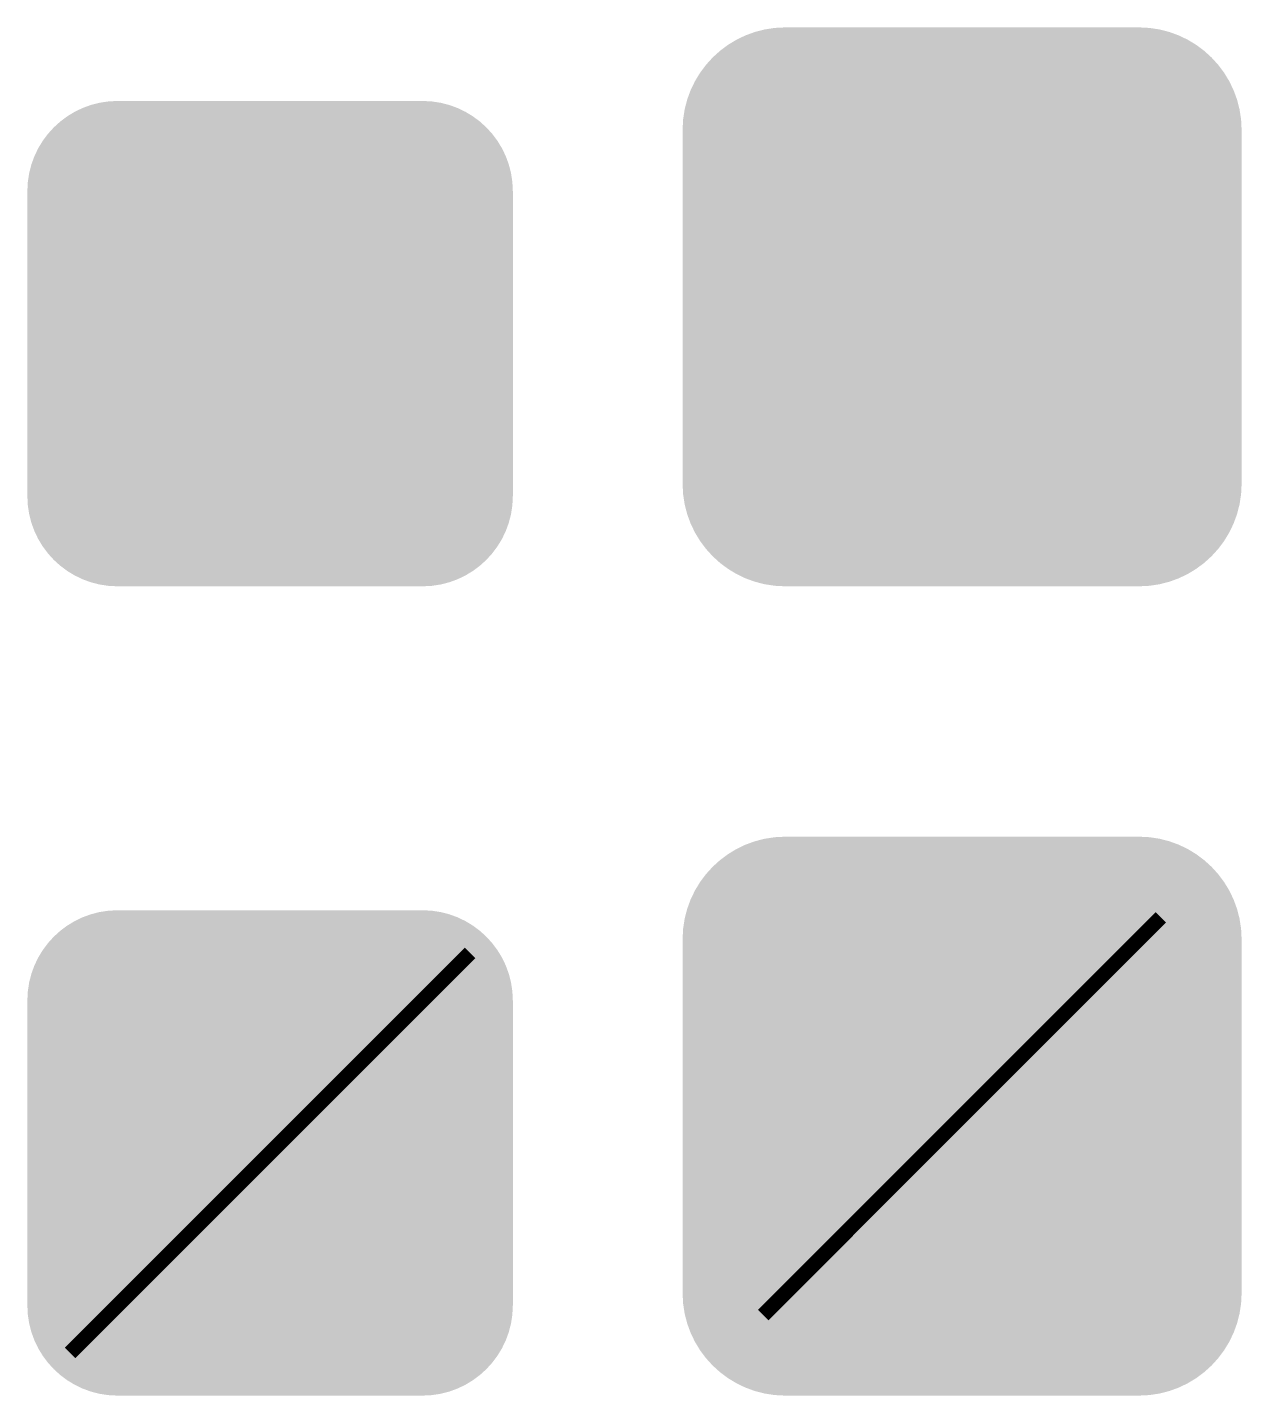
# Model space of a CAD drawing. Header units: millimetres. Extents: x 5277 to 6029, y 2052 to 2709.
# Drawn here: x 5277 to 5293.5, y 2359.63 to 2378.23 of the extents above; entities that cross this region are included whole.
import ezdxf

# ---------------------------------------------------------------- set-up
doc = ezdxf.new("R2010")
doc.units = ezdxf.units.MM
doc.layers.add('Education', color=7, linetype='CONTINUOUS', true_color=0x000000)

# ---------------------------------------------------------------- blocks, each defined once
blk = doc.blocks.new('602010114_рек_мз')
at = {"layer": 'Education', "linetype": 'Continuous'}
h = blk.add_hatch(color=256, dxfattribs=at)
edge = h.paths.add_edge_path()
edge.add_spline(control_points=[(0, 0), (0, 0.675), (0.55, 1.225), (1.225, 1.225)], knot_values=[-1, -1, -1, -1, 0, 0, 0, 0], degree=3, periodic=0)
edge.add_line((1.225, 1.225), (5.372, 1.225))
edge.add_spline(control_points=[(5.372, 1.225), (6.047, 1.225), (6.598, 0.675), (6.598, 0)], knot_values=[-1, -1, -1, -1, 0, 0, 0, 0], degree=3, periodic=0)
edge.add_line((6.598, 0), (6.598, -4.147))
edge.add_spline(control_points=[(6.598, -4.147), (6.598, -4.822), (6.047, -5.372), (5.372, -5.372)], knot_values=[-1, -1, -1, -1, 0, 0, 0, 0], degree=3, periodic=0)
edge.add_line((5.372, -5.372), (1.225, -5.372))
edge.add_spline(control_points=[(1.225, -5.372), (0.55, -5.372), (0, -4.822), (0, -4.147)], knot_values=[-1, -1, -1, -1, 0, 0, 0, 0], degree=3, periodic=0)
edge.add_line((0, -4.147), (0, 0))
edge = h.paths.add_edge_path(flags=16)
edge.add_spline(control_points=[(0.313, -4.147), (0.313, -4.652), (0.72, -5.059), (1.225, -5.059)], knot_values=[-1, -1, -1, -1, 0, 0, 0, 0], degree=3, periodic=0)
edge.add_line((1.225, -5.059), (5.372, -5.059))
edge.add_spline(control_points=[(5.372, -5.059), (5.878, -5.059), (6.285, -4.652), (6.285, -4.147)], knot_values=[-1, -1, -1, -1, 0, 0, 0, 0], degree=3, periodic=0)
edge.add_line((6.285, -4.147), (6.285, 0))
edge.add_spline(control_points=[(6.285, 0), (6.285, 0.505), (5.878, 0.912), (5.372, 0.912)], knot_values=[-1, -1, -1, -1, 0, 0, 0, 0], degree=3, periodic=0)
edge.add_line((5.372, 0.912), (1.225, 0.912))
edge.add_spline(control_points=[(1.225, 0.912), (0.72, 0.912), (0.313, 0.505), (0.313, 0)], knot_values=[-1, -1, -1, -1, 0, 0, 0, 0], degree=3, periodic=0)
edge.add_line((0.313, 0), (0.313, -4.147))
at = {"layer": 'Education', "linetype": 'Continuous', "true_color": 0xffff00}
h = blk.add_hatch(color=2, dxfattribs=at)
edge = h.paths.add_edge_path()
edge.add_line((0.313, 0), (0.313, -4.147))
edge.add_spline(control_points=[(0.313, -4.147), (0.313, -4.652), (0.72, -5.059), (1.225, -5.059)], knot_values=[-1, -1, -1, -1, 0, 0, 0, 0], degree=3, periodic=0)
edge.add_line((1.225, -5.059), (5.372, -5.059))
edge.add_spline(control_points=[(5.372, -5.059), (5.878, -5.059), (6.285, -4.652), (6.285, -4.147)], knot_values=[-1, -1, -1, -1, 0, 0, 0, 0], degree=3, periodic=0)
edge.add_line((6.285, -4.147), (6.285, 0))
edge.add_spline(control_points=[(6.285, 0), (6.285, 0.505), (5.878, 0.912), (5.372, 0.912)], knot_values=[-1, -1, -1, -1, 0, 0, 0, 0], degree=3, periodic=0)
edge.add_line((5.372, 0.912), (1.225, 0.912))
edge.add_spline(control_points=[(1.225, 0.912), (0.72, 0.912), (0.313, 0.505), (0.313, 0)], knot_values=[-1, -1, -1, -1, 0, 0, 0, 0], degree=3, periodic=0)
at = {"layer": 'Education', "linetype": 'Continuous'}
h = blk.add_hatch(color=256, dxfattribs=at)
h.paths.add_polyline_path([(3.251, -0.126), (3.251, -0.092), (3.275, -0.058), (3.3, -0.058), (3.325, -0.058), (3.349, -0.092), (3.349, -0.126), (3.349, -0.86), (3.905, -0.873), (4.855, -1.278), (5.25, -1.672), (5.645, -2.065), (6.052, -3.014), (6.065, -3.569), (6.065, -3.631), (6.065, -3.835), (0.523, -3.835), (0.523, -3.563), (0.535, -3.005), (0.944, -2.054), (1.341, -1.663), (1.737, -1.271), (2.692, -0.87), (3.251, -0.86), (3.251, -0.644), (3.226, -0.651), (3.173, -0.657), (3.146, -0.657), (3.143, -0.657), (3.14, -0.657), (3.112, -0.657), (3.039, -0.646), (2.995, -0.635), (2.95, -0.624), (2.887, -0.613), (2.868, -0.613), (2.84, -0.613), (2.782, -0.629), (2.751, -0.644), (2.717, -0.663), (2.683, -0.681), (2.683, -0.188), (2.695, -0.188), (2.782, -0.163), (2.797, -0.157), (2.837, -0.151), (2.862, -0.151), (2.871, -0.151), (2.88, -0.151), (2.883, -0.151), (2.887, -0.151), (2.911, -0.151), (2.979, -0.158), (3.022, -0.166), (3.065, -0.174), (3.127, -0.181), (3.146, -0.181), (3.149, -0.181), (3.152, -0.181), (3.161, -0.181), (3.186, -0.18), (3.201, -0.178), (3.217, -0.177), (3.241, -0.175), (3.251, -0.175)])
h.paths.add_polyline_path([(5.059, -1.823), (4.692, -1.465), (3.809, -1.107), (3.294, -1.107), (2.779, -1.107), (1.896, -1.465), (1.529, -1.823), (1.162, -2.181), (0.782, -3.054), (0.77, -3.569), (2.59, -3.569), (2.59, -2.23), (3.997, -2.23), (3.997, -3.569), (5.818, -3.569), (5.805, -3.054), (5.426, -2.181)], flags=16)
h.paths.add_polyline_path([(4.219, -2.218), (5.139, -2.218), (5.139, -3.137), (4.219, -3.137)], flags=0)
h.paths.add_polyline_path([(4.435, -2.434), (4.435, -2.915), (4.917, -2.915), (4.917, -2.434)], flags=0)
h.paths.add_polyline_path([(1.455, -2.218), (2.368, -2.218), (2.368, -3.137), (1.455, -3.137)], flags=0)
h.paths.add_polyline_path([(1.671, -2.434), (1.671, -2.915), (2.152, -2.915), (2.152, -2.434)], flags=0)
h.paths.add_polyline_path([(2.831, -2.471), (2.831, -3.569), (3.757, -3.569), (3.757, -2.471)], flags=16)
h.paths.add_polyline_path([(3.251, -0.28), (3.244, -0.283), (3.214, -0.286), (3.189, -0.286), (3.161, -0.286), (3.079, -0.279), (3.025, -0.271), (2.971, -0.263), (2.902, -0.256), (2.887, -0.256), (2.883, -0.256), (2.877, -0.256), (2.874, -0.256), (2.871, -0.256), (2.868, -0.256), (2.85, -0.256), (2.806, -0.262), (2.782, -0.268), (2.782, -0.521), (2.794, -0.518), (2.834, -0.515), (2.862, -0.515), (2.865, -0.515), (2.87, -0.513), (2.871, -0.512), (2.873, -0.51), (2.874, -0.509), (2.902, -0.509), (2.974, -0.519), (3.019, -0.53), (3.064, -0.541), (3.124, -0.552), (3.14, -0.552), (3.143, -0.552), (3.146, -0.552), (3.17, -0.552), (3.223, -0.546), (3.251, -0.539)], flags=16)
h.paths.add_polyline_path([(0.523, -4.112), (0.523, -3.872), (6.065, -3.872), (6.065, -4.112)])
blk = doc.blocks.new('602010114_рек_рз')
at = {"layer": 'Education', "linetype": 'Continuous'}
h = blk.add_hatch(color=256, dxfattribs=at)
edge = h.paths.add_edge_path()
edge.add_spline(control_points=[(-0.095, -0.169), (-0.095, 0.599), (0.531, 1.225), (1.3, 1.225)], knot_values=[-1, -1, -1, -1, 0, 0, 0, 0], degree=3, periodic=0)
edge.add_line((1.3, 1.225), (6.108, 1.225))
edge.add_spline(control_points=[(6.108, 1.225), (6.877, 1.225), (7.503, 0.599), (7.503, -0.169)], knot_values=[-1, -1, -1, -1, 0, 0, 0, 0], degree=3, periodic=0)
edge.add_line((7.503, -0.169), (7.503, -4.978))
edge.add_spline(control_points=[(7.503, -4.978), (7.503, -5.747), (6.877, -6.372), (6.108, -6.372)], knot_values=[-1, -1, -1, -1, 0, 0, 0, 0], degree=3, periodic=0)
edge.add_line((6.108, -6.372), (1.3, -6.372))
edge.add_spline(control_points=[(1.3, -6.372), (0.531, -6.372), (-0.095, -5.747), (-0.095, -4.978)], knot_values=[-1, -1, -1, -1, 0, 0, 0, 0], degree=3, periodic=0)
edge.add_line((-0.095, -4.978), (-0.095, -0.169))
edge = h.paths.add_edge_path(flags=16)
edge.add_spline(control_points=[(0.218, -4.978), (0.218, -5.577), (0.701, -6.059), (1.3, -6.059)], knot_values=[-1, -1, -1, -1, 0, 0, 0, 0], degree=3, periodic=0)
edge.add_line((1.3, -6.059), (6.108, -6.059))
edge.add_spline(control_points=[(6.108, -6.059), (6.707, -6.059), (7.19, -5.577), (7.19, -4.978)], knot_values=[-1, -1, -1, -1, 0, 0, 0, 0], degree=3, periodic=0)
edge.add_line((7.19, -4.978), (7.19, -0.169))
edge.add_spline(control_points=[(7.19, -0.169), (7.19, 0.43), (6.707, 0.912), (6.108, 0.912)], knot_values=[-1, -1, -1, -1, 0, 0, 0, 0], degree=3, periodic=0)
edge.add_line((6.108, 0.912), (1.3, 0.912))
edge.add_spline(control_points=[(1.3, 0.912), (0.701, 0.912), (0.218, 0.43), (0.218, -0.169)], knot_values=[-1, -1, -1, -1, 0, 0, 0, 0], degree=3, periodic=0)
edge.add_line((0.218, -0.169), (0.218, -4.978))
at = {"layer": 'Education', "linetype": 'Continuous', "true_color": 0xffff00}
h = blk.add_hatch(color=2, dxfattribs=at)
edge = h.paths.add_edge_path()
edge.add_spline(control_points=[(0.218, -4.978), (0.218, -5.577), (0.701, -6.059), (1.3, -6.059)], knot_values=[-1, -1, -1, -1, 0, 0, 0, 0], degree=3, periodic=0)
edge.add_line((1.3, -6.059), (6.108, -6.059))
edge.add_spline(control_points=[(6.108, -6.059), (6.707, -6.059), (7.19, -5.577), (7.19, -4.978)], knot_values=[-1, -1, -1, -1, 0, 0, 0, 0], degree=3, periodic=0)
edge.add_line((7.19, -4.978), (7.19, -0.169))
edge.add_spline(control_points=[(7.19, -0.169), (7.19, 0.43), (6.707, 0.912), (6.108, 0.912)], knot_values=[-1, -1, -1, -1, 0, 0, 0, 0], degree=3, periodic=0)
edge.add_line((6.108, 0.912), (1.3, 0.912))
edge.add_spline(control_points=[(1.3, 0.912), (0.701, 0.912), (0.218, 0.43), (0.218, -0.169)], knot_values=[-1, -1, -1, -1, 0, 0, 0, 0], degree=3, periodic=0)
edge.add_line((0.218, -0.169), (0.218, -4.978))
at = {"layer": 'Education', "linetype": 'Continuous'}
h = blk.add_hatch(color=256, dxfattribs=at)
edge = h.paths.add_edge_path()
edge.add_line((0.426, -0.513), (0.426, -4.634))
edge.add_spline(control_points=[(0.426, -4.634), (0.426, -5.305), (0.973, -5.852), (1.644, -5.852)], knot_values=[0, 0, 0, 0, 1, 1, 1, 1], degree=3, periodic=0)
edge.add_line((1.644, -5.852), (5.765, -5.852))
edge.add_spline(control_points=[(5.765, -5.852), (6.435, -5.852), (6.983, -5.305), (6.983, -4.634)], knot_values=[0, 0, 0, 0, 1, 1, 1, 1], degree=3, periodic=0)
edge.add_line((6.983, -4.634), (6.983, -0.513))
edge.add_spline(control_points=[(6.983, -0.513), (6.983, 0.158), (6.435, 0.705), (5.765, 0.705)], knot_values=[0, 0, 0, 0, 1, 1, 1, 1], degree=3, periodic=0)
edge.add_line((5.765, 0.705), (1.644, 0.705))
edge.add_spline(control_points=[(1.644, 0.705), (0.973, 0.705), (0.426, 0.158), (0.426, -0.513)], knot_values=[0, 0, 0, 0, 1, 1, 1, 1], degree=3, periodic=0)
edge = h.paths.add_edge_path(flags=16)
edge.add_spline(control_points=[(0.737, -4.634), (0.737, -5.136), (1.142, -5.541), (1.644, -5.541)], knot_values=[-1, -1, -1, -1, 0, 0, 0, 0], degree=3, periodic=0)
edge.add_line((1.644, -5.541), (5.765, -5.541))
edge.add_spline(control_points=[(5.765, -5.541), (6.267, -5.541), (6.671, -5.136), (6.671, -4.634)], knot_values=[-1, -1, -1, -1, 0, 0, 0, 0], degree=3, periodic=0)
edge.add_line((6.671, -4.634), (6.671, -0.513))
edge.add_spline(control_points=[(6.671, -0.513), (6.671, -0.011), (6.267, 0.394), (5.765, 0.394)], knot_values=[-1, -1, -1, -1, 0, 0, 0, 0], degree=3, periodic=0)
edge.add_line((5.765, 0.394), (1.644, 0.394))
edge.add_spline(control_points=[(1.644, 0.394), (1.142, 0.394), (0.737, -0.011), (0.737, -0.513)], knot_values=[-1, -1, -1, -1, 0, 0, 0, 0], degree=3, periodic=0)
edge.add_line((0.737, -0.513), (0.737, -4.634))
h = blk.add_hatch(color=256, dxfattribs=at)
h.paths.add_polyline_path([(3.637, -0.639), (3.637, -0.605), (3.662, -0.571), (3.687, -0.571), (3.711, -0.571), (3.736, -0.605), (3.736, -0.639), (3.736, -1.373), (4.291, -1.386), (5.242, -1.791), (5.637, -2.185), (6.032, -2.578), (6.439, -3.527), (6.451, -4.082), (6.451, -4.144), (6.451, -4.348), (0.91, -4.348), (0.91, -4.076), (0.922, -3.518), (1.331, -2.567), (1.727, -2.176), (2.124, -1.784), (3.079, -1.383), (3.637, -1.373), (3.637, -1.157), (3.613, -1.163), (3.56, -1.17), (3.532, -1.17), (3.529, -1.17), (3.526, -1.17), (3.498, -1.17), (3.426, -1.159), (3.381, -1.148), (3.336, -1.137), (3.273, -1.126), (3.255, -1.126), (3.227, -1.126), (3.168, -1.142), (3.137, -1.157), (3.103, -1.176), (3.07, -1.194), (3.07, -0.701), (3.082, -0.701), (3.168, -0.676), (3.184, -0.67), (3.224, -0.664), (3.248, -0.664), (3.258, -0.664), (3.267, -0.664), (3.27, -0.664), (3.273, -0.664), (3.298, -0.664), (3.366, -0.671), (3.409, -0.679), (3.452, -0.687), (3.514, -0.694), (3.532, -0.694), (3.535, -0.694), (3.539, -0.694), (3.548, -0.694), (3.572, -0.693), (3.588, -0.691), (3.603, -0.69), (3.628, -0.688), (3.637, -0.688)])
h.paths.add_polyline_path([(5.445, -2.336), (5.078, -1.978), (4.196, -1.62), (3.68, -1.62), (3.165, -1.62), (2.283, -1.978), (1.916, -2.336), (1.548, -2.694), (1.169, -3.567), (1.156, -4.082), (2.977, -4.082), (2.977, -2.743), (4.384, -2.743), (4.384, -4.082), (6.204, -4.082), (6.192, -3.567), (5.813, -2.694)], flags=16)
h.paths.add_polyline_path([(4.606, -2.731), (5.526, -2.731), (5.526, -3.65), (4.606, -3.65)], flags=0)
h.paths.add_polyline_path([(4.822, -2.947), (4.822, -3.428), (5.303, -3.428), (5.303, -2.947)], flags=0)
h.paths.add_polyline_path([(1.841, -2.731), (2.755, -2.731), (2.755, -3.65), (1.841, -3.65)], flags=0)
h.paths.add_polyline_path([(2.057, -2.947), (2.057, -3.428), (2.539, -3.428), (2.539, -2.947)], flags=0)
h.paths.add_polyline_path([(3.218, -2.984), (3.218, -4.082), (4.143, -4.082), (4.143, -2.984)], flags=16)
h.paths.add_polyline_path([(3.637, -0.793), (3.631, -0.796), (3.6, -0.799), (3.576, -0.799), (3.548, -0.799), (3.466, -0.792), (3.412, -0.784), (3.358, -0.776), (3.289, -0.769), (3.273, -0.769), (3.27, -0.769), (3.264, -0.769), (3.261, -0.769), (3.258, -0.769), (3.255, -0.769), (3.236, -0.769), (3.193, -0.775), (3.168, -0.781), (3.168, -1.034), (3.181, -1.031), (3.221, -1.028), (3.248, -1.028), (3.252, -1.028), (3.256, -1.026), (3.258, -1.025), (3.259, -1.023), (3.261, -1.022), (3.289, -1.022), (3.361, -1.032), (3.406, -1.043), (3.451, -1.054), (3.511, -1.065), (3.526, -1.065), (3.529, -1.065), (3.532, -1.065), (3.557, -1.065), (3.609, -1.059), (3.637, -1.052)], flags=16)
h.paths.add_polyline_path([(0.91, -4.625), (0.91, -4.385), (6.451, -4.385), (6.451, -4.625)])
blk = doc.blocks.new('602010114_ликв_мз')
at = {"layer": 'Education', "linetype": 'Continuous'}
h = blk.add_hatch(color=256, dxfattribs=at)
edge = h.paths.add_edge_path()
edge.add_spline(control_points=[(0, 0), (0, 0.675), (0.55, 1.225), (1.225, 1.225)], knot_values=[-1, -1, -1, -1, 0, 0, 0, 0], degree=3, periodic=0)
edge.add_line((1.225, 1.225), (5.372, 1.225))
edge.add_spline(control_points=[(5.372, 1.225), (6.047, 1.225), (6.598, 0.675), (6.598, 0)], knot_values=[-1, -1, -1, -1, 0, 0, 0, 0], degree=3, periodic=0)
edge.add_line((6.598, 0), (6.598, -4.147))
edge.add_spline(control_points=[(6.598, -4.147), (6.598, -4.822), (6.047, -5.372), (5.372, -5.372)], knot_values=[-1, -1, -1, -1, 0, 0, 0, 0], degree=3, periodic=0)
edge.add_line((5.372, -5.372), (1.225, -5.372))
edge.add_spline(control_points=[(1.225, -5.372), (0.55, -5.372), (0, -4.822), (0, -4.147)], knot_values=[-1, -1, -1, -1, 0, 0, 0, 0], degree=3, periodic=0)
edge.add_line((0, -4.147), (0, 0))
edge = h.paths.add_edge_path(flags=16)
edge.add_spline(control_points=[(0.313, -4.147), (0.313, -4.652), (0.72, -5.059), (1.225, -5.059)], knot_values=[-1, -1, -1, -1, 0, 0, 0, 0], degree=3, periodic=0)
edge.add_line((1.225, -5.059), (5.372, -5.059))
edge.add_spline(control_points=[(5.372, -5.059), (5.878, -5.059), (6.285, -4.652), (6.285, -4.147)], knot_values=[-1, -1, -1, -1, 0, 0, 0, 0], degree=3, periodic=0)
edge.add_line((6.285, -4.147), (6.285, 0))
edge.add_spline(control_points=[(6.285, 0), (6.285, 0.505), (5.878, 0.912), (5.372, 0.912)], knot_values=[-1, -1, -1, -1, 0, 0, 0, 0], degree=3, periodic=0)
edge.add_line((5.372, 0.912), (1.225, 0.912))
edge.add_spline(control_points=[(1.225, 0.912), (0.72, 0.912), (0.313, 0.505), (0.313, 0)], knot_values=[-1, -1, -1, -1, 0, 0, 0, 0], degree=3, periodic=0)
edge.add_line((0.313, 0), (0.313, -4.147))
at = {"layer": 'Education', "linetype": 'Continuous', "true_color": 0xffffff}
h = blk.add_hatch(color=7, dxfattribs=at)
edge = h.paths.add_edge_path()
edge.add_line((0.313, 0), (0.313, -4.147))
edge.add_spline(control_points=[(0.313, -4.147), (0.313, -4.652), (0.72, -5.059), (1.225, -5.059)], knot_values=[-1, -1, -1, -1, 0, 0, 0, 0], degree=3, periodic=0)
edge.add_line((1.225, -5.059), (5.372, -5.059))
edge.add_spline(control_points=[(5.372, -5.059), (5.878, -5.059), (6.285, -4.652), (6.285, -4.147)], knot_values=[-1, -1, -1, -1, 0, 0, 0, 0], degree=3, periodic=0)
edge.add_line((6.285, -4.147), (6.285, 0))
edge.add_spline(control_points=[(6.285, 0), (6.285, 0.505), (5.878, 0.912), (5.372, 0.912)], knot_values=[-1, -1, -1, -1, 0, 0, 0, 0], degree=3, periodic=0)
edge.add_line((5.372, 0.912), (1.225, 0.912))
edge.add_spline(control_points=[(1.225, 0.912), (0.72, 0.912), (0.313, 0.505), (0.313, 0)], knot_values=[-1, -1, -1, -1, 0, 0, 0, 0], degree=3, periodic=0)
at = {"layer": 'Education', "linetype": 'Continuous'}
h = blk.add_hatch(color=256, dxfattribs=at)
h.paths.add_polyline_path([(3.251, -0.126), (3.251, -0.092), (3.275, -0.058), (3.3, -0.058), (3.325, -0.058), (3.349, -0.092), (3.349, -0.126), (3.349, -0.86), (3.905, -0.873), (4.855, -1.278), (5.25, -1.672), (5.645, -2.065), (6.052, -3.014), (6.065, -3.569), (6.065, -3.631), (6.065, -3.835), (0.523, -3.835), (0.523, -3.563), (0.535, -3.005), (0.944, -2.054), (1.341, -1.663), (1.737, -1.271), (2.692, -0.87), (3.251, -0.86), (3.251, -0.644), (3.226, -0.651), (3.173, -0.657), (3.146, -0.657), (3.143, -0.657), (3.14, -0.657), (3.112, -0.657), (3.039, -0.646), (2.995, -0.635), (2.95, -0.624), (2.887, -0.613), (2.868, -0.613), (2.84, -0.613), (2.782, -0.629), (2.751, -0.644), (2.717, -0.663), (2.683, -0.681), (2.683, -0.188), (2.695, -0.188), (2.782, -0.163), (2.797, -0.157), (2.837, -0.151), (2.862, -0.151), (2.871, -0.151), (2.88, -0.151), (2.883, -0.151), (2.887, -0.151), (2.911, -0.151), (2.979, -0.158), (3.022, -0.166), (3.065, -0.174), (3.127, -0.181), (3.146, -0.181), (3.149, -0.181), (3.152, -0.181), (3.161, -0.181), (3.186, -0.18), (3.201, -0.178), (3.217, -0.177), (3.241, -0.175), (3.251, -0.175)])
h.paths.add_polyline_path([(5.059, -1.823), (4.692, -1.465), (3.809, -1.107), (3.294, -1.107), (2.779, -1.107), (1.896, -1.465), (1.529, -1.823), (1.162, -2.181), (0.782, -3.054), (0.77, -3.569), (2.59, -3.569), (2.59, -2.23), (3.997, -2.23), (3.997, -3.569), (5.818, -3.569), (5.805, -3.054), (5.426, -2.181)], flags=16)
h.paths.add_polyline_path([(4.219, -2.218), (5.139, -2.218), (5.139, -3.137), (4.219, -3.137)], flags=0)
h.paths.add_polyline_path([(4.435, -2.434), (4.435, -2.915), (4.917, -2.915), (4.917, -2.434)], flags=0)
h.paths.add_polyline_path([(1.455, -2.218), (2.368, -2.218), (2.368, -3.137), (1.455, -3.137)], flags=0)
h.paths.add_polyline_path([(1.671, -2.434), (1.671, -2.915), (2.152, -2.915), (2.152, -2.434)], flags=0)
h.paths.add_polyline_path([(2.831, -2.471), (2.831, -3.569), (3.757, -3.569), (3.757, -2.471)], flags=16)
h.paths.add_polyline_path([(3.251, -0.28), (3.244, -0.283), (3.214, -0.286), (3.189, -0.286), (3.161, -0.286), (3.079, -0.279), (3.025, -0.271), (2.971, -0.263), (2.902, -0.256), (2.887, -0.256), (2.883, -0.256), (2.877, -0.256), (2.874, -0.256), (2.871, -0.256), (2.868, -0.256), (2.85, -0.256), (2.806, -0.262), (2.782, -0.268), (2.782, -0.521), (2.794, -0.518), (2.834, -0.515), (2.862, -0.515), (2.865, -0.515), (2.87, -0.513), (2.871, -0.512), (2.873, -0.51), (2.874, -0.509), (2.902, -0.509), (2.974, -0.519), (3.019, -0.53), (3.064, -0.541), (3.124, -0.552), (3.14, -0.552), (3.143, -0.552), (3.146, -0.552), (3.17, -0.552), (3.223, -0.546), (3.251, -0.539)], flags=16)
h.paths.add_polyline_path([(0.523, -4.112), (0.523, -3.872), (6.065, -3.872), (6.065, -4.112)])
at = {"layer": 'Education', "color": 1, "linetype": 'Continuous', "true_color": 0xff0000, "const_width": 0.2}
blk.add_lwpolyline([(0.58, -4.793), (6.018, 0.646)], dxfattribs=at)
blk = doc.blocks.new('602010114_ликв_рз')
at = {"layer": 'Education', "linetype": 'Continuous'}
h = blk.add_hatch(color=256, dxfattribs=at)
edge = h.paths.add_edge_path()
edge.add_spline(control_points=[(-0.095, -0.169), (-0.095, 0.599), (0.531, 1.225), (1.3, 1.225)], knot_values=[-1, -1, -1, -1, 0, 0, 0, 0], degree=3, periodic=0)
edge.add_line((1.3, 1.225), (6.108, 1.225))
edge.add_spline(control_points=[(6.108, 1.225), (6.877, 1.225), (7.503, 0.599), (7.503, -0.169)], knot_values=[-1, -1, -1, -1, 0, 0, 0, 0], degree=3, periodic=0)
edge.add_line((7.503, -0.169), (7.503, -4.978))
edge.add_spline(control_points=[(7.503, -4.978), (7.503, -5.747), (6.877, -6.372), (6.108, -6.372)], knot_values=[-1, -1, -1, -1, 0, 0, 0, 0], degree=3, periodic=0)
edge.add_line((6.108, -6.372), (1.3, -6.372))
edge.add_spline(control_points=[(1.3, -6.372), (0.531, -6.372), (-0.095, -5.747), (-0.095, -4.978)], knot_values=[-1, -1, -1, -1, 0, 0, 0, 0], degree=3, periodic=0)
edge.add_line((-0.095, -4.978), (-0.095, -0.169))
edge = h.paths.add_edge_path(flags=16)
edge.add_spline(control_points=[(0.218, -4.978), (0.218, -5.577), (0.701, -6.059), (1.3, -6.059)], knot_values=[-1, -1, -1, -1, 0, 0, 0, 0], degree=3, periodic=0)
edge.add_line((1.3, -6.059), (6.108, -6.059))
edge.add_spline(control_points=[(6.108, -6.059), (6.707, -6.059), (7.19, -5.577), (7.19, -4.978)], knot_values=[-1, -1, -1, -1, 0, 0, 0, 0], degree=3, periodic=0)
edge.add_line((7.19, -4.978), (7.19, -0.169))
edge.add_spline(control_points=[(7.19, -0.169), (7.19, 0.43), (6.707, 0.912), (6.108, 0.912)], knot_values=[-1, -1, -1, -1, 0, 0, 0, 0], degree=3, periodic=0)
edge.add_line((6.108, 0.912), (1.3, 0.912))
edge.add_spline(control_points=[(1.3, 0.912), (0.701, 0.912), (0.218, 0.43), (0.218, -0.169)], knot_values=[-1, -1, -1, -1, 0, 0, 0, 0], degree=3, periodic=0)
edge.add_line((0.218, -0.169), (0.218, -4.978))
at = {"layer": 'Education', "linetype": 'Continuous', "true_color": 0xffffff}
h = blk.add_hatch(color=7, dxfattribs=at)
edge = h.paths.add_edge_path()
edge.add_spline(control_points=[(0.218, -4.978), (0.218, -5.577), (0.701, -6.059), (1.3, -6.059)], knot_values=[-1, -1, -1, -1, 0, 0, 0, 0], degree=3, periodic=0)
edge.add_line((1.3, -6.059), (6.108, -6.059))
edge.add_spline(control_points=[(6.108, -6.059), (6.707, -6.059), (7.19, -5.577), (7.19, -4.978)], knot_values=[-1, -1, -1, -1, 0, 0, 0, 0], degree=3, periodic=0)
edge.add_line((7.19, -4.978), (7.19, -0.169))
edge.add_spline(control_points=[(7.19, -0.169), (7.19, 0.43), (6.707, 0.912), (6.108, 0.912)], knot_values=[-1, -1, -1, -1, 0, 0, 0, 0], degree=3, periodic=0)
edge.add_line((6.108, 0.912), (1.3, 0.912))
edge.add_spline(control_points=[(1.3, 0.912), (0.701, 0.912), (0.218, 0.43), (0.218, -0.169)], knot_values=[-1, -1, -1, -1, 0, 0, 0, 0], degree=3, periodic=0)
edge.add_line((0.218, -0.169), (0.218, -4.978))
at = {"layer": 'Education', "linetype": 'Continuous'}
h = blk.add_hatch(color=256, dxfattribs=at)
edge = h.paths.add_edge_path()
edge.add_line((0.426, -0.513), (0.426, -4.634))
edge.add_spline(control_points=[(0.426, -4.634), (0.426, -5.305), (0.973, -5.852), (1.644, -5.852)], knot_values=[0, 0, 0, 0, 1, 1, 1, 1], degree=3, periodic=0)
edge.add_line((1.644, -5.852), (5.765, -5.852))
edge.add_spline(control_points=[(5.765, -5.852), (6.435, -5.852), (6.983, -5.305), (6.983, -4.634)], knot_values=[0, 0, 0, 0, 1, 1, 1, 1], degree=3, periodic=0)
edge.add_line((6.983, -4.634), (6.983, -0.513))
edge.add_spline(control_points=[(6.983, -0.513), (6.983, 0.158), (6.435, 0.705), (5.765, 0.705)], knot_values=[0, 0, 0, 0, 1, 1, 1, 1], degree=3, periodic=0)
edge.add_line((5.765, 0.705), (1.644, 0.705))
edge.add_spline(control_points=[(1.644, 0.705), (0.973, 0.705), (0.426, 0.158), (0.426, -0.513)], knot_values=[0, 0, 0, 0, 1, 1, 1, 1], degree=3, periodic=0)
edge = h.paths.add_edge_path(flags=16)
edge.add_spline(control_points=[(0.737, -4.634), (0.737, -5.136), (1.142, -5.541), (1.644, -5.541)], knot_values=[-1, -1, -1, -1, 0, 0, 0, 0], degree=3, periodic=0)
edge.add_line((1.644, -5.541), (5.765, -5.541))
edge.add_spline(control_points=[(5.765, -5.541), (6.267, -5.541), (6.671, -5.136), (6.671, -4.634)], knot_values=[-1, -1, -1, -1, 0, 0, 0, 0], degree=3, periodic=0)
edge.add_line((6.671, -4.634), (6.671, -0.513))
edge.add_spline(control_points=[(6.671, -0.513), (6.671, -0.011), (6.267, 0.394), (5.765, 0.394)], knot_values=[-1, -1, -1, -1, 0, 0, 0, 0], degree=3, periodic=0)
edge.add_line((5.765, 0.394), (1.644, 0.394))
edge.add_spline(control_points=[(1.644, 0.394), (1.142, 0.394), (0.737, -0.011), (0.737, -0.513)], knot_values=[-1, -1, -1, -1, 0, 0, 0, 0], degree=3, periodic=0)
edge.add_line((0.737, -0.513), (0.737, -4.634))
h = blk.add_hatch(color=256, dxfattribs=at)
h.paths.add_polyline_path([(3.637, -0.639), (3.637, -0.605), (3.662, -0.571), (3.687, -0.571), (3.711, -0.571), (3.736, -0.605), (3.736, -0.639), (3.736, -1.373), (4.291, -1.386), (5.242, -1.791), (5.637, -2.185), (6.032, -2.578), (6.439, -3.527), (6.451, -4.082), (6.451, -4.144), (6.451, -4.348), (0.91, -4.348), (0.91, -4.076), (0.922, -3.518), (1.331, -2.567), (1.727, -2.176), (2.124, -1.784), (3.079, -1.383), (3.637, -1.373), (3.637, -1.157), (3.613, -1.163), (3.56, -1.17), (3.532, -1.17), (3.529, -1.17), (3.526, -1.17), (3.498, -1.17), (3.426, -1.159), (3.381, -1.148), (3.336, -1.137), (3.273, -1.126), (3.255, -1.126), (3.227, -1.126), (3.168, -1.142), (3.137, -1.157), (3.103, -1.176), (3.07, -1.194), (3.07, -0.701), (3.082, -0.701), (3.168, -0.676), (3.184, -0.67), (3.224, -0.664), (3.248, -0.664), (3.258, -0.664), (3.267, -0.664), (3.27, -0.664), (3.273, -0.664), (3.298, -0.664), (3.366, -0.671), (3.409, -0.679), (3.452, -0.687), (3.514, -0.694), (3.532, -0.694), (3.535, -0.694), (3.539, -0.694), (3.548, -0.694), (3.572, -0.693), (3.588, -0.691), (3.603, -0.69), (3.628, -0.688), (3.637, -0.688)])
h.paths.add_polyline_path([(5.445, -2.336), (5.078, -1.978), (4.196, -1.62), (3.68, -1.62), (3.165, -1.62), (2.283, -1.978), (1.916, -2.336), (1.548, -2.694), (1.169, -3.567), (1.156, -4.082), (2.977, -4.082), (2.977, -2.743), (4.384, -2.743), (4.384, -4.082), (6.204, -4.082), (6.192, -3.567), (5.813, -2.694)], flags=16)
h.paths.add_polyline_path([(4.606, -2.731), (5.526, -2.731), (5.526, -3.65), (4.606, -3.65)], flags=0)
h.paths.add_polyline_path([(4.822, -2.947), (4.822, -3.428), (5.303, -3.428), (5.303, -2.947)], flags=0)
h.paths.add_polyline_path([(1.841, -2.731), (2.755, -2.731), (2.755, -3.65), (1.841, -3.65)], flags=0)
h.paths.add_polyline_path([(2.057, -2.947), (2.057, -3.428), (2.539, -3.428), (2.539, -2.947)], flags=0)
h.paths.add_polyline_path([(3.218, -2.984), (3.218, -4.082), (4.143, -4.082), (4.143, -2.984)], flags=16)
h.paths.add_polyline_path([(3.637, -0.793), (3.631, -0.796), (3.6, -0.799), (3.576, -0.799), (3.548, -0.799), (3.466, -0.792), (3.412, -0.784), (3.358, -0.776), (3.289, -0.769), (3.273, -0.769), (3.27, -0.769), (3.264, -0.769), (3.261, -0.769), (3.258, -0.769), (3.255, -0.769), (3.236, -0.769), (3.193, -0.775), (3.168, -0.781), (3.168, -1.034), (3.181, -1.031), (3.221, -1.028), (3.248, -1.028), (3.252, -1.028), (3.256, -1.026), (3.258, -1.025), (3.259, -1.023), (3.261, -1.022), (3.289, -1.022), (3.361, -1.032), (3.406, -1.043), (3.451, -1.054), (3.511, -1.065), (3.526, -1.065), (3.529, -1.065), (3.532, -1.065), (3.557, -1.065), (3.609, -1.059), (3.637, -1.052)], flags=16)
h.paths.add_polyline_path([(0.91, -4.625), (0.91, -4.385), (6.451, -4.385), (6.451, -4.625)])
at = {"layer": 'Education', "color": 1, "linetype": 'Continuous', "true_color": 0xff0000, "const_width": 0.2}
blk.add_lwpolyline([(1.002, -5.276), (6.406, 0.129)], dxfattribs=at)

msp = doc.modelspace()

# ---------------------------------------------------------------- block references
at = {"layer": 'Education', "linetype": 'Continuous'}
for name, p in [('602010114_рек_рз', (5286, 2377)), ('602010114_рек_мз', (5277, 2376)), ('602010114_ликв_рз', (5286, 2366)), ('602010114_ликв_мз', (5277, 2365))]:
    msp.add_blockref(name, p, dxfattribs=at)

doc.saveas('drawing.dxf')
